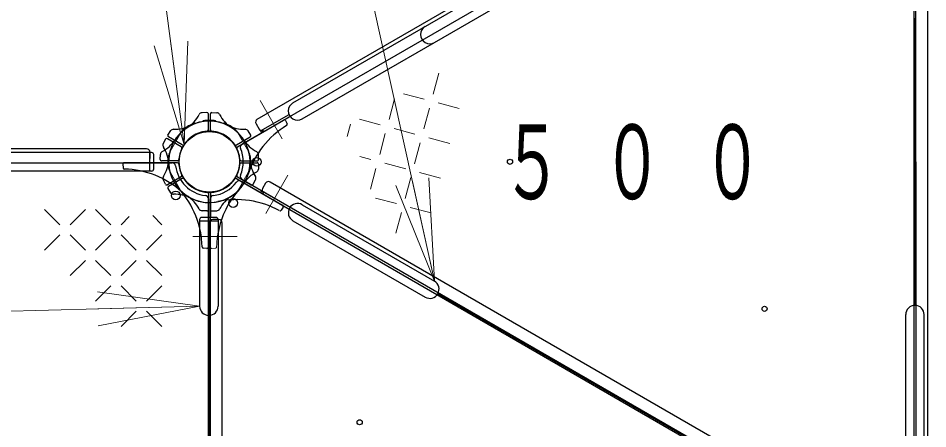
# Model space of a CAD drawing. Units: millimetres on the paper, scale 1:50. Extents: x -385 to 0, y -594 to 267.
# Drawn here: x -243.95 to -217.15, y 169.44 to 181.53 of the extents above; entities that cross this region are included whole.
import ezdxf

# ---------------------------------------------------------------- set-up
doc = ezdxf.new("R2010")
doc.units = ezdxf.units.MM
doc.linetypes.add('USER1', pattern=[4.5, 2.5, -2])
doc.linetypes.add('USER2', pattern=[6, 3, -1, 1, -1])
doc.layers.add('1_50', color=2, linetype='Continuous', lineweight=25)
doc.styles.add('ＭＳ ゴシック', font='')
doc.styles.get('ＭＳ ゴシック').set_extended_font_data('MS Gothic')

msp = doc.modelspace()

# ---------------------------------------------------------------- linework, layer by layer
at = {"layer": '1_50', "color": 7, "lineweight": 13}
for p, q in [((-231.688, 173.785), (-238.008, 202.306)), ((-239.063, 177.806), (-240.268, 187.032)), ((-239.063, 177.806), (-239.947, 180.716)), ((-239.063, 177.806), (-239.451, 180.781)), ((-238.956, 180.846), (-239.063, 177.806)), ((-231.688, 173.785), (-232.825, 176.606)), ((-231.688, 173.785), (-232.337, 176.714)), ((-231.849, 176.822), (-231.688, 173.785)), ((-241.618, 173.472), (-238.606, 173.049)), ((-238.606, 173.049), (-246.491, 172.846)), ((-238.606, 173.049), (-241.605, 172.972)), ((-238.606, 173.049), (-241.592, 172.472))]:
    msp.add_line(p, q, dxfattribs=at)
at = {"layer": '1_50', "color": 4}
for p, q in [((-237.358, 177.819), (-218.465, 188.727)), ((-217.564, 188.207), (-217.564, 166.392)), ((-237.388, 176.727), (-218.495, 165.819)), ((-218.465, 165.871), (-237.358, 176.779)), ((-238.289, 154.392), (-238.289, 176.207))]:
    msp.add_line(p, q, dxfattribs=at)
at = {"layer": '1_50', "color": 7}
for p, q in [((-236.907, 178.553), (-219.326, 188.703)), ((-217.154, 167.149), (-217.154, 187.449)), ((-217.534, 173.071), (-217.534, 181.527)), ((-238.519, 178.482), (-238.519, 178.486)), ((-238.119, 178.482), (-238.119, 178.486)), ((-236.811, 178.207), (-235.971, 178.692)), ((-236.779, 178.152), (-235.939, 178.636)), ((-239.084, 178.224), (-239.085, 178.227)), ((-238.737, 178.424), (-238.739, 178.427)), ((-237.9, 178.424), (-237.899, 178.427)), ((-237.554, 178.224), (-237.552, 178.227)), ((-236.943, 178.417), (-236.853, 178.261)), ((-236.811, 178.207), (-236.779, 178.152)), ((-239.502, 177.499), (-239.505, 177.499)), ((-237.136, 177.499), (-237.132, 177.499)), ((-239.502, 177.099), (-239.505, 177.099)), ((-237.136, 177.099), (-237.132, 177.099)), ((-236.663, 176.667), (-236.753, 176.511)), ((-218.946, 166.553), (-236.527, 176.703)), ((-236.779, 176.447), (-236.811, 176.392)), ((-236.811, 176.392), (-235.971, 175.907)), ((-236.779, 176.447), (-235.939, 175.962)), ((-238.062, 175.549), (-238.606, 175.549)), ((-238.606, 175.549), (-238.606, 173.049)), ((-238.039, 175.599), (-238.219, 175.599)), ((-238.062, 175.549), (-238.062, 173.049)), ((-238.319, 165.299), (-238.319, 175.499)), ((-237.939, 165.299), (-237.939, 175.499)), ((-224.265, 169.185), (-231.588, 173.413))]:
    msp.add_line(p, q, dxfattribs=at)
at = {"layer": '1_50', "color": 131}
for p, q in [((-217.504, 177.299), (-217.504, 188.207)), ((-235.857, 179.035), (-228.063, 183.535)), ((-235.585, 178.564), (-227.791, 183.064)), ((-250.319, 177.269), (-239.411, 177.269)), ((-217.504, 177.299), (-217.504, 166.392)), ((-238.349, 165.299), (-238.349, 176.207)), ((-235.585, 176.035), (-231.688, 173.785)), ((-235.857, 175.564), (-231.96, 173.314)), ((-217.806, 168.299), (-217.806, 172.799)), ((-217.262, 168.299), (-217.262, 172.799))]:
    msp.add_line(p, q, dxfattribs=at)
at = {"layer": '1_50', "color": 4, "lineweight": 13}
for p, q in [((-231.726, 179.291), (-231.562, 179.905)), ((-231.986, 179.141), (-232.601, 179.305)), ((-233.025, 178.541), (-232.861, 179.155)), ((-230.962, 178.866), (-231.576, 179.031)), ((-232.001, 178.266), (-231.836, 178.881)), ((-233.285, 178.391), (-233.9, 178.555)), ((-234.258, 178.041), (-234.16, 178.405)), ((-232.261, 178.116), (-232.875, 178.281)), ((-233.3, 177.516), (-233.135, 178.131)), ((-231.236, 177.842), (-231.851, 178.006)), ((-232.275, 177.242), (-232.111, 177.856)), ((-233.56, 177.366), (-233.887, 177.454)), ((-232.535, 177.092), (-233.15, 177.256)), ((-233.574, 176.492), (-233.41, 177.106)), ((-231.511, 176.817), (-232.125, 176.982)), ((-232.55, 176.217), (-232.385, 176.832)), ((-232.81, 176.067), (-233.424, 176.232)), ((-232.824, 175.193), (-232.66, 175.807)), ((-231.785, 175.793), (-232.4, 175.957))]:
    msp.add_line(p, q, dxfattribs=at)
at = {"layer": '1_50', "color": 7, "linetype": 'USER2', "lineweight": 13}
for p, q in [((-236.17, 177.977), (-236.821, 179.105)), ((-239.116, 178.219), (-239.514, 177.529)), ((-237.522, 178.219), (-237.124, 177.529)), ((-239.514, 177.069), (-239.116, 176.379)), ((-237.124, 177.069), (-237.522, 176.379)), ((-236.657, 175.777), (-236.006, 176.905)), ((-238.806, 175.099), (-237.503, 175.099)), ((-237.777, 175.099), (-238.801, 175.099))]:
    msp.add_line(p, q, dxfattribs=at)
at = {"layer": '1_50'}
for p, q in [((-238.39, 178.748), (-238.547, 178.742)), ((-238.39, 178.748), (-238.536, 178.743)), ((-238.247, 178.748), (-238.09, 178.742)), ((-238.247, 178.748), (-238.102, 178.743)), ((-238.349, 178.237), (-238.349, 178.708)), ((-238.349, 178.237), (-238.349, 178.708)), ((-238.289, 178.237), (-238.289, 178.708)), ((-238.289, 178.237), (-238.289, 178.708)), ((-237.492, 177.742), (-236.131, 178.528)), ((-236.075, 178.511), (-236.028, 178.418)), ((-239.538, 178.085), (-239.454, 178.219)), ((-237.1, 178.085), (-237.177, 178.209)), ((-239.609, 177.962), (-239.677, 177.833)), ((-239.146, 177.742), (-239.554, 177.978)), ((-239.116, 177.794), (-239.524, 178.03)), ((-237.522, 177.794), (-237.114, 178.03)), ((-240.169, 177.679), (-245.499, 177.679)), ((-240.069, 177.571), (-245.819, 177.571)), ((-240.069, 177.579), (-240.069, 177.399)), ((-240.019, 177.571), (-240.069, 177.571)), ((-240.069, 177.027), (-240.069, 177.571)), ((-239.959, 177.087), (-239.959, 177.511)), ((-239.767, 177.371), (-239.762, 177.516)), ((-236.87, 177.371), (-236.876, 177.528)), ((-240.868, 177.227), (-240.862, 177.122)), ((-239.256, 177.269), (-240.828, 177.269)), ((-239.256, 177.329), (-239.727, 177.329)), ((-237.381, 177.329), (-236.91, 177.329)), ((-237.381, 177.269), (-236.91, 177.269)), ((-236.87, 177.228), (-236.875, 177.082)), ((-240.069, 177.027), (-245.819, 177.027)), ((-240.019, 177.027), (-240.069, 177.027)), ((-239.146, 176.857), (-239.554, 176.621)), ((-237.492, 176.857), (-237.084, 176.621)), ((-239.609, 176.637), (-239.683, 176.776)), ((-239.116, 176.805), (-239.524, 176.569)), ((-237.522, 176.805), (-236.161, 176.019)), ((-237.029, 176.637), (-236.96, 176.765)), ((-239.538, 176.513), (-239.461, 176.39)), ((-238.349, 176.362), (-238.349, 174.79)), ((-238.349, 176.362), (-238.349, 175.891)), ((-238.289, 176.362), (-238.289, 175.891)), ((-238.289, 176.362), (-238.289, 175.659)), ((-238.39, 175.851), (-238.536, 175.856)), ((-238.247, 175.851), (-238.102, 175.856)), ((-236.147, 175.962), (-236.205, 175.874)), ((-238.606, 175.599), (-238.606, 175.549)), ((-238.062, 175.549), (-238.606, 175.549)), ((-238.122, 175.659), (-238.546, 175.659)), ((-238.062, 175.599), (-238.062, 175.549)), ((-238.391, 174.75), (-238.496, 174.756))]:
    msp.add_line(p, q, dxfattribs=at)
at = {"layer": '1_50', "color": 131, "lineweight": 13}
for p, q in [((-243.171, 175.897), (-242.721, 175.447)), ((-242.421, 175.447), (-241.971, 175.897)), ((-241.671, 175.897), (-241.221, 175.447)), ((-240.921, 175.447), (-240.681, 175.687)), ((-239.988, 175.714), (-239.721, 175.447)), ((-243.171, 174.697), (-242.721, 175.147)), ((-242.421, 175.147), (-241.971, 174.697)), ((-241.671, 174.697), (-241.221, 175.147)), ((-240.921, 175.147), (-240.471, 174.697)), ((-240.171, 174.697), (-239.721, 175.147)), ((-242.421, 173.947), (-241.971, 174.397)), ((-241.671, 174.397), (-241.221, 173.947)), ((-240.921, 173.947), (-240.471, 174.397)), ((-240.171, 174.397), (-239.721, 173.947)), ((-241.671, 173.197), (-241.221, 173.647)), ((-240.921, 173.647), (-240.471, 173.197)), ((-240.171, 173.197), (-239.721, 173.647)), ((-240.921, 172.447), (-240.471, 172.897)), ((-240.171, 172.897), (-239.721, 172.447))]:
    msp.add_line(p, q, dxfattribs=at)
at = {"layer": '1_50', "linetype": 'USER1', "lineweight": 13}
for p, q in [((-238.289, 175.659), (-238.289, 174.79)), ((-238.247, 174.75), (-238.142, 174.756))]:
    msp.add_line(p, q, dxfattribs=at)
at = {"layer": '1_50', "color": 7}
for centre, radius in [((-238.319, 177.299), 0.891), ((-238.319, 177.299), 0.891), ((-238.319, 177.299), 0.891), ((-238.319, 177.299), 0.891), ((-239.309, 176.309), 0.13)]:
    msp.add_circle(centre, radius, dxfattribs=at)
at = {"layer": '1_50', "color": 4}
for centre, radius in [((-236.919, 177.299), 0.13), ((-229.462, 177.299), 0.075), ((-237.619, 176.087), 0.13), ((-221.962, 172.969), 0.075), ((-233.891, 169.629), 0.075)]:
    msp.add_circle(centre, radius, dxfattribs=at)
at = {"layer": '1_50', "color": 131}
msp.add_circle((-239.309, 176.309), 0.13, dxfattribs=at)
for centre, radius, start, end in [((-231.824, 181.049), 0.272, 120, 300), ((-235.721, 178.799), 0.272, 120, 300), ((-239.411, 177.169), 0.1, 6.7872, 90), ((-238.319, 177.299), 1, 186.7872, 263.2128), ((-238.449, 176.207), 0.1, 0, 83.2128), ((-235.721, 175.799), 0.272, 60, 240), ((-231.824, 173.549), 0.272, 240, 60), ((-217.534, 172.799), 0.272, 0, 180)]:
    msp.add_arc(centre, radius, start, end, dxfattribs=at)
at = {"layer": '1_50'}
for centre, radius, start, end in [((-238.532, 178.643), 0.1, 92, 152.5412), ((-238.532, 178.643), 0.1, 92, 152.5412), ((-238.532, 178.643), 0.1, 92, 152.5412), ((-238.389, 178.708), 0.04, 0, 92), ((-238.389, 178.708), 0.04, 0, 92), ((-238.249, 178.708), 0.04, 88, 180), ((-238.249, 178.708), 0.04, 88, 180), ((-238.106, 178.643), 0.1, 27.4588, 88), ((-238.106, 178.643), 0.1, 27.4588, 88), ((-238.106, 178.643), 0.1, 27.4588, 88), ((-238.319, 177.299), 1.2, 90, 147.2728), ((-239.508, 179.15), 1, 302.7272, 332.5412), ((-239.508, 179.15), 1, 302.7272, 332.5412), ((-238.319, 177.299), 1.2, 62.7272, 120), ((-238.319, 177.299), 1.2, 60, 117.2728), ((-238.319, 177.299), 1.2, 32.7272, 90), ((-237.129, 179.15), 1, 207.4588, 237.2728), ((-237.129, 179.15), 1, 207.4588, 237.2728), ((-236.111, 178.493), 0.04, 27, 120), ((-238.319, 177.299), 1.2, 122.7272, 180), ((-238.319, 177.299), 1.2, 122.7272, 180), ((-238.319, 177.299), 1.2, 120, 177.2728), ((-239.376, 178.156), 0.1, 87.4588, 148), ((-239.327, 179.255), 1, 267.4588, 297.2728), ((-238.319, 177.299), 0.9, 90, 175.7293), ((-238.319, 177.299), 0.9, 60, 145.7293), ((-238.319, 177.299), 0.9, 34.2707, 120), ((-238.389, 178.237), 0.04, 274.2707, 0), ((-238.389, 178.237), 0.04, 274.2707, 0), ((-238.319, 177.299), 0.9, 4.2707, 90), ((-238.249, 178.237), 0.04, 180, 265.7293), ((-238.249, 178.237), 0.04, 180, 265.7293), ((-237.311, 179.255), 1, 242.7272, 272.5412), ((-238.319, 177.299), 1.2, 2.7272, 60), ((-238.319, 177.299), 1.2, 0, 57.2728), ((-238.319, 177.299), 1.2, 0, 57.2728), ((-237.262, 178.156), 0.1, 32, 92.5412), ((-234.7, 176.139), 2.6, 121.0841, 162.2172), ((-236.063, 178.4), 0.04, 301.0842, 27), ((-240.17, 178.489), 1, 297.4588, 327.2728), ((-239.574, 177.943), 0.04, 60, 152), ((-239.504, 178.064), 0.04, 148, 240), ((-238.319, 177.299), 0.9, 94.2707, 180), ((-238.319, 177.299), 0.9, 94.2707, 180), ((-238.319, 177.299), 0.9, 120, 205.7293), ((-238.319, 177.299), 0.9, 0, 85.7293), ((-238.319, 177.299), 0.9, 0, 85.7293), ((-238.319, 177.299), 0.9, 334.2707, 60), ((-236.468, 178.489), 1, 212.7272, 242.5412), ((-237.134, 178.064), 0.04, 300, 32), ((-240.169, 177.579), 0.1, 0, 90), ((-239.589, 177.786), 0.1, 152, 212.5412), ((-239.589, 177.786), 0.1, 152, 212.5412), ((-240.516, 177.195), 1, 2.7272, 32.5412), ((-238.319, 177.299), 0.9, 154.2707, 240), ((-239.166, 177.707), 0.04, 334.2707, 60), ((-239.096, 177.829), 0.04, 240, 325.7293), ((-238.319, 177.299), 0.9, 300, 25.7293), ((-237.542, 177.829), 0.04, 214.2707, 300), ((-237.472, 177.707), 0.04, 120, 205.7293), ((-240.019, 177.511), 0.06, 0, 90), ((-239.662, 177.513), 0.1, 117.4588, 178), ((-236.975, 177.513), 0.1, 2, 62.5412), ((-240.828, 177.229), 0.04, 90, 183), ((-239.727, 177.369), 0.04, 178, 270), ((-240.516, 177.404), 1, 327.4588, 357.2728), ((-238.319, 177.299), 1.2, 180, 222.2172), ((-238.319, 177.299), 1.2, 180, 237.2728), ((-238.319, 177.299), 1.2, 182.7272, 240), ((-239.256, 177.369), 0.04, 270, 355.7293), ((-239.256, 177.229), 0.04, 4.2707, 90), ((-238.319, 177.299), 0.9, 180, 265.7293), ((-238.319, 177.299), 0.9, 180, 265.7293), ((-238.319, 177.299), 0.9, 184.2707, 270), ((-238.319, 177.299), 0.9, 270, 355.7293), ((-238.319, 177.299), 0.9, 274.2707, 0), ((-238.319, 177.299), 0.9, 274.2707, 0), ((-238.319, 177.299), 1.2, 302.7272, 0), ((-238.319, 177.299), 1.2, 317.7828, 0), ((-237.381, 177.369), 0.04, 184.2707, 270), ((-237.381, 177.229), 0.04, 90, 175.7293), ((-236.121, 177.404), 1, 182.7272, 212.5412), ((-236.91, 177.369), 0.04, 270, 2), ((-236.91, 177.229), 0.04, 358, 90), ((-240.822, 177.125), 0.04, 183, 268.9158), ((-240.872, 174.485), 2.6, 47.7828, 88.9159), ((-240.019, 177.087), 0.06, 270, 0), ((-239.589, 176.812), 0.1, 147.4588, 208), ((-239.166, 176.891), 0.04, 300, 25.7293), ((-238.319, 177.299), 1.2, 300, 342.2172), ((-237.472, 176.891), 0.04, 154.2707, 240), ((-236.468, 176.11), 1, 117.4588, 147.2728), ((-237.049, 176.812), 0.1, 332, 32.5412), ((-236.975, 177.086), 0.1, 297.4588, 358), ((-236.975, 177.086), 0.1, 297.4588, 358), ((-239.574, 176.656), 0.04, 208, 300), ((-239.096, 176.77), 0.04, 34.2707, 120), ((-238.319, 177.299), 0.9, 214.2707, 300), ((-238.319, 177.299), 0.9, 240, 325.7293), ((-238.319, 177.299), 1.2, 270, 327.2728), ((-237.542, 176.77), 0.04, 60, 145.7293), ((-237.064, 176.656), 0.04, 240, 332), ((-239.504, 176.534), 0.04, 120, 212), ((-239.376, 176.443), 0.1, 212, 272.5412), ((-239.376, 176.443), 0.1, 212, 272.5412), ((-239.327, 175.344), 1, 62.7272, 92.5412), ((-241.133, 174.746), 2.6, 1.0841, 42.2172), ((-238.319, 177.299), 1.2, 227.7828, 270), ((-238.389, 176.362), 0.04, 0, 85.7293), ((-238.389, 176.362), 0.04, 0, 85.7293), ((-238.249, 176.362), 0.04, 94.2707, 180), ((-238.249, 176.362), 0.04, 94.2707, 180), ((-235.505, 174.746), 2.6, 137.7828, 169.6004), ((-239.508, 175.449), 1, 27.4588, 57.2728), ((-238.319, 177.299), 1.2, 240, 282.2172), ((-238.319, 177.299), 1.2, 242.7272, 300), ((-237.515, 173.585), 2.6, 61.0842, 102.2172), ((-237.129, 175.449), 1, 122.7272, 152.5412), ((-238.532, 175.956), 0.1, 207.4588, 268), ((-238.389, 175.891), 0.04, 268, 0), ((-238.249, 175.891), 0.04, 180, 272), ((-238.106, 175.956), 0.1, 272, 332.5412), ((-236.238, 175.896), 0.04, 241.0841, 327), ((-236.181, 175.984), 0.04, 327, 60), ((-238.546, 175.599), 0.06, 90, 180), ((-238.122, 175.599), 0.06, 0, 90), ((-238.494, 174.796), 0.04, 181.0841, 267), ((-238.389, 174.79), 0.04, 267, 0)]:
    msp.add_arc(centre, radius, start, end, dxfattribs=at)
at = {"layer": '1_50', "color": 7}
for centre, radius, start, end in [((-238.499, 178.486), 0.02, 98.6269, 180), ((-238.319, 177.299), 1.22, 90, 98.6269), ((-238.319, 177.299), 1.22, 81.3731, 90), ((-238.139, 178.486), 0.02, 0, 81.3731), ((-236.857, 178.467), 0.1, 120, 210), ((-239.068, 178.237), 0.02, 128.6269, 210), ((-238.319, 177.299), 1.22, 120, 128.6269), ((-238.319, 177.299), 1.22, 111.3731, 120), ((-238.756, 178.417), 0.02, 30, 111.3731), ((-237.882, 178.417), 0.02, 68.6269, 150), ((-238.319, 177.299), 1.22, 60, 68.6269), ((-238.319, 177.299), 1.22, 51.3731, 60), ((-237.57, 178.237), 0.02, 330, 51.3731), ((-236.767, 178.311), 0.1, 210, 300), ((-238.319, 177.299), 1.22, 171.3731, 180), ((-239.505, 177.479), 0.02, 90, 171.3731), ((-237.132, 177.479), 0.02, 8.6269, 90), ((-238.319, 177.299), 1.22, 0, 8.6269), ((-238.319, 177.299), 1.22, 180, 188.6269), ((-238.319, 177.299), 1.22, 351.3731, 0), ((-239.505, 177.119), 0.02, 188.6269, 270), ((-237.132, 177.119), 0.02, 270, 351.3731), ((-236.577, 176.617), 0.1, 60, 150), ((-236.667, 176.461), 0.1, 150, 240), ((-238.219, 175.499), 0.1, 90, 180), ((-238.039, 175.499), 0.1, 0, 90), ((-238.334, 173.049), 0.272, 180, 0)]:
    msp.add_arc(centre, radius, start, end, dxfattribs=at)
at = {"layer": '1_50', "color": 4}
for centre, radius, start, end in [((-237.308, 177.733), 0.1, 120, 203.2128), ((-238.319, 177.299), 1, 336.7872, 23.2128), ((-237.308, 176.866), 0.1, 156.7872, 240), ((-238.319, 177.299), 1, 276.7872, 323.2128), ((-237.438, 176.641), 0.1, 60, 143.2128), ((-238.189, 176.207), 0.1, 96.7872, 180)]:
    msp.add_arc(centre, radius, start, end, dxfattribs=at)
at = {"layer": '1_50', "linetype": 'USER1', "lineweight": 13}
for centre, radius, start, end in [((-235.505, 174.746), 2.6, 169.6004, 178.9159), ((-238.249, 174.79), 0.04, 180, 273), ((-238.144, 174.796), 0.04, 273, 358.9158)]:
    msp.add_arc(centre, radius, start, end, dxfattribs=at)

# ---------------------------------------------------------------- texts
at = {"layer": '1_50', "color": 7, "insert": (-229.711, 177.283), "char_height": 2.199, "attachment_point": 4, "style": 'ＭＳ ゴシック'}
msp.add_mtext('\\T1.64;\\W0.6;５００', dxfattribs=at)

doc.saveas('drawing.dxf')
